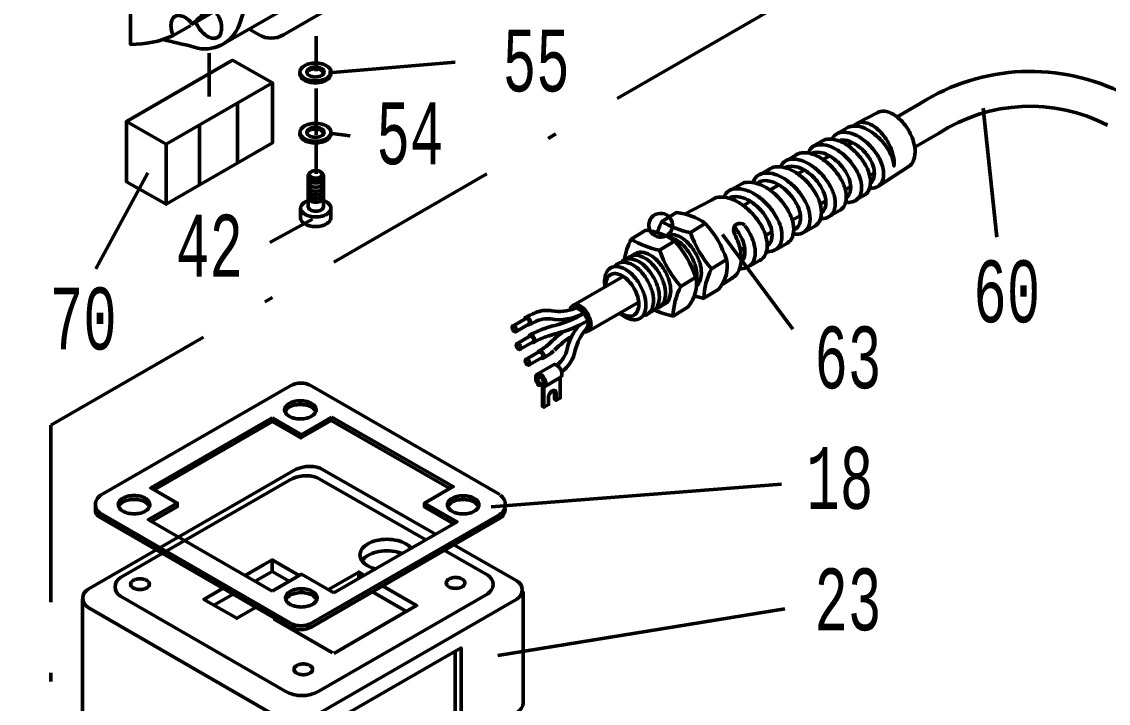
# Model space of a CAD drawing. Extents: x -99 to 181, y -251 to 146.
# Drawn here: x 46.9 to 108.3, y -182.9 to -144.4 of the extents above; entities that cross this region are included whole.
import ezdxf

# ---------------------------------------------------------------- set-up
doc = ezdxf.new("R2010")
doc.units = 0
doc.linetypes.add('STRICHPUNKT2', pattern=[18.5, 10, -4, 0.5, -4])
doc.layers.get('0').update_dxf_attribs({"linetype": 'CONTINUOUS'})
doc.layers.add('LE_ALL', color=7, linetype='CONTINUOUS', lineweight=50)
doc.layers.add('TXT_ALL', color=7, linetype='CONTINUOUS')
doc.styles.add('MONOTXT', font='monotxt.shx')

# ---------------------------------------------------------------- blocks, each defined once
blk = doc.blocks.new('1_00042', base_point=(39.264, -118.316))
at = {"layer": 'LE_ALL', "color": 2}
for p, q in [((45.518, -115.486), (47.47, -114.359)), ((42.192, -116.455), (40.545, -117.378)), ((61.135, -116.475), (61.099, -116.728)), ((58.164, -126.636), (56.839, -127.412)), ((53.768, -136.292), (58.709, -133.44)), ((45.173, -137.494), (46.586, -139.499)), ((45.171, -140.305), (44.712, -139.834)), ((60.004, -141.979), (59.527, -141.704)), ((55.486, -145.15), (56.477, -144.579))]:
    blk.add_line(p, q, dxfattribs=at)
at = {"layer": 'LE_ALL', "color": 2, "linetype": 'STRICHPUNKT2'}
blk.add_line((57.522, -135.891), (57.522, -138.471), dxfattribs=at)
at = {"layer": 'LE_ALL', "color": 2}
for points in [[(78.551, -133.926), (83.112, -131.293, 0.11666), (83.711, -130.553, 0.171892), (84.028, -113.536, 0.143104), (81.496, -108.981, 0.165618), (66.434, -100.315, 0.162891), (65.267, -100.458), (61.078, -102.876)], [(76.594, -134.14, 0.398549), (79.252, -133.128, 0.171892), (79.568, -116.111, 0.143104), (77.037, -111.556, 0.165618), (61.975, -102.889, 0.446392), (59.76, -104.534)], [(76.412, -112.104, 0.165676), (61.809, -103.704, 0.208487), (61.011, -103.874), (47.274, -111.805)], [(71.408, -110.533, 0.106464), (61.677, -105.406), (51.404, -111.349, -0.106464), (61.135, -116.475), (71.408, -110.533), (71.367, -110.8)], [(61.511, -105.695, 0.156851), (61.523, -105.733, 0.106617), (61.565, -105.771, 0.072341), (61.622, -105.793, 0.058752), (61.696, -105.802, 0.058752), (61.771, -105.793, 0.072341), (61.827, -105.771, 0.106617), (61.869, -105.733, 0.153379), (61.881, -105.696, 0.691223), (61.511, -105.695)], [(70.708, -110.432, 0.156851), (70.72, -110.469, 0.106617), (70.762, -110.507, 0.072341), (70.819, -110.53, 0.058752), (70.893, -110.539, 0.058752), (70.968, -110.53, 0.072341), (71.024, -110.507, 0.106617), (71.066, -110.469, 0.153379), (71.078, -110.433, 0.691223), (70.708, -110.432)], [(71.369, -110.787), (61.099, -116.728, 0.106527), (51.404, -111.52), (51.404, -111.349)], [(52.277, -111.253, 0.691223), (51.907, -111.247)], [(58.151, -145.726), (63.141, -142.844, 0.146267), (63.939, -141.969, 0.171892), (64.255, -124.952, 0.143104), (61.724, -120.397, 0.165618), (46.662, -111.73, 0.194027), (45.299, -111.981), (40.547, -114.725)], [(51.906, -111.252, 0.156851), (51.918, -111.289, 0.106617), (51.961, -111.327, 0.072341), (52.017, -111.35, 0.058752), (52.092, -111.359, 0.058752), (52.166, -111.35, 0.072341), (52.223, -111.327, 0.106617), (52.265, -111.289, 0.153379), (52.277, -111.253)], [(39.264, -118.316), (39.03, -118.185, -0.020651), (39.651, -116.144, -0.446392), (41.866, -114.499, -0.035129), (45.518, -115.486), (45.518, -116.057, 0.010836), (45.014, -115.996, 0.130888), (42.192, -116.455, 0.045495), (42.046, -116.137, 0.058752), (41.775, -115.775, 0.072341), (41.487, -115.547, 0.106617), (41.159, -115.442, 0.156851), (40.928, -115.492, 0.156851), (40.769, -115.668, 0.106617), (40.696, -116.004, 0.072341), (40.749, -116.367, 0.058752), (40.928, -116.783, 0.046915), (41.137, -117.077)], [(54.402, -120.524), (56.372, -119.387, 0.095708), (47.47, -114.359), (45.518, -118.687), (44.122, -119.493)], [(45.518, -116.057), (44.122, -116.862), (44.122, -119.493, 0.121441), (42.054, -120.092, 0.075413), (41, -120.934), (38.381, -119.422, -0.080708), (39.533, -118.064)], [(60.988, -116.081, 0.156851), (61, -116.118, 0.106617), (61.042, -116.156, 0.072341), (61.099, -116.179, 0.058752), (61.173, -116.188, 0.058752), (61.247, -116.179, 0.072341), (61.304, -116.156, 0.106617), (61.346, -116.118, 0.153379), (61.358, -116.082, 0.691223), (60.988, -116.081)], [(40.595, -117.451), (39.533, -118.064, 0.004831), (39.559, -118.091, 0.072341), (39.847, -118.319, 0.106617), (40.175, -118.424, 0.156851), (40.406, -118.374, 0.156851), (40.565, -118.199, 0.106617), (40.638, -117.863, 0.072341), (40.585, -117.499, 0.016474), (40.545, -117.378, -0.147137), (43.684, -116.763, -0.010836), (44.188, -116.824)], [(53.073, -122.498, 0.001744), (52.964, -122.382, 0.072341), (49.551, -119.689, 0.135272), (45.493, -118.688)], [(41.951, -120.154, 0.029257), (41.702, -120.628, 0.106617), (40.842, -124.614, 0.072341), (41.469, -128.927, 0.059662), (43.628, -133.92, 0.057841), (46.79, -138.143, 0.072341), (50.212, -140.843, 0.106617), (54.093, -142.091, 0.106177), (56.006, -141.874)], [(42.319, -119.941, 0.029257), (42.07, -120.415, 0.106617), (41.211, -124.401, 0.072341), (41.838, -128.714, 0.059662), (43.997, -133.707, 0.057841), (47.159, -137.93, 0.072341), (50.581, -140.63, 0.106617), (54.462, -141.878, 0.106177), (56.375, -141.661)], [(40.578, -120.6, 0.175025), (40.467, -129.437), (39.074, -130.242, -0.001645), (39.326, -130.893)], [(41.321, -120.62, 0.030293), (41.062, -121.11, 0.106617), (40.205, -125.085, 0.072341), (40.831, -129.387, 0.028557), (41.714, -131.837), (40.422, -129.35)], [(53.073, -122.03), (54.402, -121.262), (54.402, -120.524, -0.009853), (56.928, -123.166, -0.143104), (59.46, -127.72, -0.027319), (60.194, -130.405), (62.378, -129.144, -0.114308), (62.312, -140.646), (57.904, -140.553), (56.389, -141.427), (58.198, -142.471, -0.118898), (56.565, -144.5, 0.025277), (56.438, -144.352, 0.072341), (56.149, -144.124, 0.106617), (55.822, -144.019, 0.156851), (55.591, -144.069, 0.156851), (55.432, -144.244, 0.106617), (55.359, -144.58, 0.072341), (55.412, -144.944, 0.028422), (55.486, -145.15, -0.112387), (53.073, -145.653), (53.073, -143.204), (54.261, -142.532)], [(60.194, -130.405), (59.691, -130.114), (58.295, -130.92), (56.105, -129.655, 0.025748), (55.054, -127.598, 0.03906), (53.073, -124.711), (53.073, -122.03, -0.039498), (55.719, -125.509)], [(56.939, -124.791), (55.719, -125.509, 0.060539), (55.633, -125.545, 0.156851), (55.474, -125.721, 0.106617), (55.402, -126.057, 0.072341), (55.455, -126.421, 0.058752), (55.633, -126.836, 0.058752), (55.904, -127.198, 0.072341), (56.192, -127.426, 0.106617), (56.52, -127.531, 0.156851), (56.751, -127.481, 0.072455), (56.839, -127.412, -0.034194), (58.394, -130.863)], [(59.691, -130.114, 0.082026), (58.166, -126.634, 0.062196), (58.216, -126.552, 0.106617), (58.288, -126.216, 0.072341), (58.235, -125.852, 0.058752), (58.057, -125.437, 0.058752), (57.786, -125.074, 0.072341), (57.498, -124.847, 0.106617), (57.17, -124.741, 0.125968), (56.981, -124.77)], [(58.028, -130.809), (52.71, -133.879, 0.008198), (53.217, -134.432, 0.01311), (53.778, -134.994)], [(57.731, -140.422, 0.035473), (58.039, -139.852, 0.106617), (58.896, -135.877, 0.072341), (58.271, -131.574, 0.00942), (58.01, -130.755)], [(40.468, -132.557), (38.451, -131.392, 0.030578), (40.058, -135.134)], [(41.714, -131.837), (40.468, -132.557, 0.030867), (41.675, -135.048, 0.04329), (43.863, -138.251)], [(64.271, -141.211), (77.811, -133.393, 0.195869), (78.503, -132.767)], [(41.196, -137.081, 0.168269), (41.371, -136.577, 0.072341), (41.318, -136.213, 0.058752), (41.139, -135.798, 0.058752), (40.869, -135.436, 0.072341), (40.581, -135.208, 0.171943), (40.045, -135.109)], [(53.778, -136.649), (53.778, -134.994), (52.573, -135.69, 0.059175), (55.434, -137.828, 0.082392), (58.397, -138.94)], [(59.772, -144.79), (60.341, -145.119, 0.267949), (61.715, -145.119), (73.485, -138.323, 0.267949), (73.829, -137.728), (73.829, -135.736)], [(53.061, -143.486, -0.122823), (46.58, -139.492), (45.171, -140.305), (45.171, -139.58), (43.863, -140.336), (43.863, -138.251), (45.173, -137.494, 0.015908), (46.138, -138.579, 0.072341), (49.551, -141.272, 0.106617), (53.422, -142.517, 0.042548), (54.198, -142.528)], [(54.916, -145.374, 0.015488), (56.485, -145.75, 0.398549), (59.143, -144.738, 0.028373), (60.004, -141.979), (62.312, -140.646)], [(53.073, -143.204, 0.116559), (55.054, -142.609, 0.100144), (56.392, -141.429)], [(57.854, -143.763, 0.121229), (59.527, -141.704), (58.198, -142.471)], [(56.765, -144.392, 0.032572), (56.876, -144.617, 0.058752), (57.146, -144.98, 0.072341), (57.434, -145.207, 0.106617), (57.762, -145.313, 0.156851), (57.993, -145.263, 0.156851), (58.152, -145.087, 0.106617), (58.225, -144.751, 0.072341), (58.172, -144.387, 0.058752), (57.993, -143.972, 0.032572), (57.854, -143.763), (56.524, -144.531)]]:
    blk.add_lwpolyline(points, format="xyb", dxfattribs=at)
blk.add_lwpolyline([(38.45, -131.392), (39.758, -130.637), (39.074, -130.242)], dxfattribs=at)
for centre, radius, start, end in [((51.909, -594.266), 483.019, 90.00027, 90.00029), ((70.509, -118.165), 8.459, 12.7759, 45.3517), ((60.99, -638.855), 522.778, 90.00025, 90.00026), ((55.392, -124.173), 24.654, -20.57196, 18.44145), ((45.627, -118.6), 0.16, 79.63578, 89.34344), ((33.744, -139.727), 27.707, 32.72622, 41.79072), ((60.841, -123.697), 23.771, -145.79404, -135.57742)]:
    blk.add_arc(centre, radius, start, end, dxfattribs=at)
blk = doc.blocks.new('70_00043', base_point=(55.095, -154.694))
at = {"layer": 'LE_ALL', "color": 2}
for p, q in [((59.125, -152.368), (59.125, -148.967)), ((56.979, -153.607), (56.979, -150.206))]:
    blk.add_line(p, q, dxfattribs=at)
for points in [[(52.843, -150.021), (58.844, -146.557), (61.095, -147.829)], [(55.095, -154.694), (52.843, -153.422), (52.843, -150.021), (55.095, -151.294), (61.095, -147.829), (61.095, -151.23), (55.095, -154.694), (55.095, -151.294)]]:
    blk.add_lwpolyline(points, dxfattribs=at)
blk = doc.blocks.new('55_00044', base_point=(63.526, -146.937))
at = {"layer": 'LE_ALL', "color": 2}
for points in [[(63.526, -146.713, 0.058752), (63.175, -146.755, 0.072341), (62.907, -146.861, 0.106617), (62.708, -147.042, 0.156851), (62.651, -147.219, 0.156851), (62.708, -147.395, 0.106617), (62.907, -147.576, 0.072341), (63.175, -147.683, 0.058752), (63.526, -147.724, 0.058752), (63.878, -147.683, 0.072341), (64.146, -147.576, 0.106617), (64.345, -147.395, 0.156851), (64.402, -147.219, 0.156851), (64.345, -147.042, 0.106617), (64.146, -146.861, 0.072341), (63.878, -146.755, 0.058752), (63.526, -146.713)], [(62.652, -147.245, 0.063416), (62.642, -147.321, 0.156851), (62.699, -147.497, 0.106617), (62.899, -147.678, 0.072341), (63.166, -147.785, 0.058752), (63.518, -147.826, 0.058752), (63.869, -147.785, 0.072341), (64.137, -147.678, 0.106617), (64.337, -147.497, 0.156851), (64.393, -147.321, 0.021383), (64.392, -147.295)], [(63.526, -146.937, 0.058752), (63.33, -146.96, 0.072341), (63.181, -147.019, 0.106617), (63.069, -147.12, 0.156851), (63.038, -147.219, 0.156851), (63.069, -147.317, 0.106617), (63.181, -147.418, 0.072341), (63.33, -147.478, 0.058752), (63.526, -147.501, 0.058752), (63.723, -147.478, 0.072341), (63.872, -147.418, 0.106617), (63.983, -147.317, 0.156851), (64.015, -147.219, 0.156851), (63.983, -147.12, 0.106617), (63.872, -147.019, 0.072341), (63.723, -146.96, 0.058752), (63.526, -146.937)], [(64.002, -147.283, 0.100165), (63.975, -147.222, 0.106617), (63.863, -147.121, 0.072341), (63.714, -147.062, 0.058752), (63.518, -147.038, 0.058752), (63.322, -147.062, 0.072341), (63.172, -147.121, 0.106617), (63.061, -147.222, 0.057946), (63.042, -147.256)]]:
    blk.add_lwpolyline(points, format="xyb", dxfattribs=at)
blk = doc.blocks.new('55_00045', base_point=(63.526, -150.346))
at = {"layer": 'LE_ALL', "color": 2}
for points in [[(63.526, -150.122, 0.058752), (63.175, -150.164, 0.072341), (62.907, -150.27, 0.106617), (62.708, -150.451, 0.156851), (62.651, -150.628, 0.156851), (62.708, -150.804, 0.106617), (62.907, -150.985, 0.072341), (63.175, -151.092, 0.058752), (63.526, -151.133, 0.058752), (63.878, -151.092, 0.072341), (64.146, -150.985, 0.106617), (64.345, -150.804, 0.156851), (64.402, -150.628, 0.156851), (64.345, -150.451, 0.106617), (64.146, -150.27, 0.072341), (63.878, -150.164, 0.058752), (63.526, -150.122)], [(63.526, -150.346, 0.058752), (63.33, -150.369, 0.072341), (63.181, -150.428, 0.106617), (63.069, -150.529, 0.156851), (63.038, -150.628, 0.156851), (63.069, -150.726, 0.106617), (63.181, -150.827, 0.072341), (63.33, -150.887, 0.058752), (63.526, -150.91, 0.058752), (63.723, -150.887, 0.072341), (63.872, -150.827, 0.106617), (63.983, -150.726, 0.156851), (64.015, -150.628, 0.156851), (63.983, -150.529, 0.106617), (63.872, -150.428, 0.072341), (63.723, -150.369, 0.058752), (63.526, -150.346)], [(64.002, -150.692, 0.100165), (63.975, -150.631, 0.106617), (63.863, -150.53, 0.072341), (63.714, -150.47, 0.058752), (63.518, -150.447, 0.058752), (63.322, -150.47, 0.072341), (63.172, -150.53, 0.106617), (63.061, -150.631, 0.057946), (63.042, -150.665)], [(62.652, -150.654, 0.063416), (62.642, -150.729, 0.156851), (62.699, -150.906, 0.106617), (62.899, -151.087, 0.072341), (63.166, -151.194, 0.058752), (63.518, -151.235, 0.058752), (63.869, -151.194, 0.072341), (64.137, -151.087, 0.106617), (64.337, -150.906, 0.156851), (64.393, -150.729, 0.021383), (64.392, -150.704)]]:
    blk.add_lwpolyline(points, format="xyb", dxfattribs=at)
blk = doc.blocks.new('42_00046', base_point=(63.545, -152.796))
at = {"layer": 'LE_ALL', "color": 2}
blk.add_line((64.403, -154.92), (64.403, -155.451), dxfattribs=at)
for points in [[(63.545, -152.796, 0.058752), (63.395, -152.813, 0.072341), (63.281, -152.859, 0.106617), (63.196, -152.936, 0.156851), (63.172, -153.011, 0.156851), (63.196, -153.086, 0.106617), (63.281, -153.163, 0.072341), (63.395, -153.209, 0.058752), (63.545, -153.226, 0.058752), (63.694, -153.209, 0.072341), (63.808, -153.163, 0.106617), (63.894, -153.086, 0.156851), (63.918, -153.011, 0.156851), (63.894, -152.936, 0.106617), (63.808, -152.859, 0.072341), (63.694, -152.813, 0.058752), (63.545, -152.796)], [(63.194, -152.939), (63.125, -153.02, 0.116613), (63.11, -153.088), (63.111, -154.839, 0.156851), (63.14, -154.926, 0.106617), (63.239, -155.016, 0.072341), (63.371, -155.069, 0.058752), (63.546, -155.09, 0.058752), (63.72, -155.069, 0.072341), (63.853, -155.016, 0.106617), (63.952, -154.926, 0.156851), (63.979, -154.839), (63.979, -153.088, -0.156851), (63.951, -153.175, -0.106617), (63.851, -153.265, -0.072341), (63.719, -153.318, -0.058752), (63.544, -153.339, -0.058752), (63.37, -153.318, -0.072341), (63.237, -153.265, -0.106617), (63.138, -153.175, -0.156851), (63.11, -153.088)], [(63.11, -153.25, 0.156851), (63.138, -153.338, 0.106617), (63.237, -153.428, 0.072341), (63.37, -153.481, 0.058752), (63.544, -153.501, 0.058752), (63.719, -153.481, 0.072341), (63.851, -153.428, 0.106617), (63.951, -153.338, 0.156851), (63.979, -153.25)], [(63.11, -153.485, 0.156851), (63.138, -153.573, 0.106617), (63.237, -153.663, 0.072341), (63.37, -153.716, 0.058752), (63.544, -153.736, 0.058752), (63.719, -153.716, 0.072341), (63.851, -153.663, 0.106617), (63.951, -153.573, 0.156851), (63.979, -153.485)], [(63.979, -153.088, 0.116613), (63.963, -153.02), (63.899, -152.943)], [(63.11, -153.706, 0.156851), (63.138, -153.794, 0.106617), (63.237, -153.883, 0.072341), (63.37, -153.936, 0.058752), (63.544, -153.957, 0.058752), (63.719, -153.936, 0.072341), (63.851, -153.883, 0.106617), (63.951, -153.794, 0.156851), (63.979, -153.706)], [(63.11, -153.92, 0.156851), (63.138, -154.007, 0.106617), (63.237, -154.097, 0.072341), (63.37, -154.15, 0.058752), (63.544, -154.171, 0.058752), (63.719, -154.15, 0.072341), (63.851, -154.097, 0.106617), (63.951, -154.007, 0.156851), (63.979, -153.92)], [(63.11, -154.127, 0.156851), (63.138, -154.214, 0.106617), (63.237, -154.304, 0.072341), (63.37, -154.357, 0.058752), (63.544, -154.377, 0.058752), (63.719, -154.357, 0.072341), (63.851, -154.304, 0.106617), (63.951, -154.214, 0.156851), (63.979, -154.127)], [(63.11, -154.493, 0.047498), (62.941, -154.57, 0.106617), (62.746, -154.747, 0.156851), (62.69, -154.92, 0.156851), (62.746, -155.092, 0.106617), (62.941, -155.269, 0.072341), (63.202, -155.374, 0.058752), (63.546, -155.414, 0.058752), (63.89, -155.374, 0.072341), (64.152, -155.269, 0.106617), (64.347, -155.092, 0.156851), (64.403, -154.92, 0.156851), (64.347, -154.747, 0.106617), (64.152, -154.57, 0.048687), (63.979, -154.491)], [(63.11, -154.326, 0.156851), (63.138, -154.414, 0.106617), (63.237, -154.504, 0.072341), (63.37, -154.557, 0.058752), (63.544, -154.577, 0.058752), (63.719, -154.557, 0.072341), (63.851, -154.504, 0.106617), (63.951, -154.414, 0.156851), (63.979, -154.326)], [(62.685, -154.921), (62.685, -155.464, 0.156851), (62.741, -155.636, 0.106617), (62.936, -155.813, 0.072341), (63.198, -155.918, 0.058752), (63.542, -155.958, 0.058752), (63.885, -155.918, 0.072341), (64.147, -155.813, 0.106617), (64.342, -155.636, 0.156851), (64.398, -155.464)]]:
    blk.add_lwpolyline(points, format="xyb", dxfattribs=at)
blk = doc.blocks.new('A_00064', base_point=(73.945, -172.246))
at = {"layer": 'LE_ALL', "color": 2}
for points in [[(73.945, -172.246), (63.322, -178.379, -0.267949), (62.082, -178.379), (51.407, -172.216, -0.267949), (51.097, -171.679, -0.267949), (51.407, -171.142), (62.082, -164.979, -0.267949), (63.322, -164.979), (73.945, -171.112)], [(51.372, -172.41), (62.082, -178.594, 0.267949), (63.322, -178.594), (73.945, -172.461)]]:
    blk.add_lwpolyline(points, format="xyb", dxfattribs=at)
for points in [[(61.083, -166.783), (62.73, -167.734), (64.461, -166.743)], [(61.083, -176.575), (62.73, -175.624), (64.574, -176.68)]]:
    blk.add_lwpolyline(points, dxfattribs=at)
blk = doc.blocks.new('B_00067', base_point=(63.359, -176.601))
at = {"layer": 'LE_ALL', "color": 2}
for points in [[(63.359, -176.601, 0.072341), (63.086, -176.492, 0.058752), (62.728, -176.45, 0.058752), (62.369, -176.492, 0.072341), (62.097, -176.601, 0.106617), (61.893, -176.785, 0.156851), (61.835, -176.965, 0.156851), (61.893, -177.145, 0.106617), (62.097, -177.33, 0.072341), (62.369, -177.438, 0.058752), (62.728, -177.481, 0.058752), (63.086, -177.438, 0.072341), (63.359, -177.33, 0.106617), (63.562, -177.145, 0.156851), (63.62, -176.965, 0.156851), (63.562, -176.785, 0.106617), (63.359, -176.601)], [(63.601, -177.073, 0.066705), (63.562, -177.001, 0.106617), (63.359, -176.816, 0.072341), (63.086, -176.708, 0.058752), (62.728, -176.665, 0.058752), (62.369, -176.708, 0.072341), (62.097, -176.816, 0.106617), (61.893, -177.001, 0.066705), (61.855, -177.073)]]:
    blk.add_lwpolyline(points, format="xyb", dxfattribs=at)
blk = doc.blocks.new('B_00068', base_point=(53.906, -171.327))
at = {"layer": 'LE_ALL', "color": 2}
for points in [[(53.906, -171.327, 0.072341), (53.633, -171.219, 0.058752), (53.275, -171.177, 0.058752), (52.917, -171.219, 0.072341), (52.644, -171.327, 0.106617), (52.441, -171.512, 0.156851), (52.383, -171.692, 0.156851), (52.441, -171.872, 0.106617), (52.644, -172.056, 0.072341), (52.917, -172.165, 0.058752), (53.275, -172.207, 0.058752), (53.633, -172.165, 0.072341), (53.906, -172.056, 0.106617), (54.11, -171.872, 0.156851), (54.168, -171.692, 0.156851), (54.11, -171.512, 0.106617), (53.906, -171.327)], [(54.148, -171.799, 0.066705), (54.11, -171.727, 0.106617), (53.906, -171.543, 0.072341), (53.633, -171.434, 0.058752), (53.275, -171.392, 0.058752), (52.917, -171.434, 0.072341), (52.644, -171.543, 0.106617), (52.441, -171.727, 0.066705), (52.402, -171.799)]]:
    blk.add_lwpolyline(points, format="xyb", dxfattribs=at)
blk = doc.blocks.new('0_0_00066', base_point=(-132.723, -187.039))
for name, p in [('B_00068', (53.906, -171.327)), ('B_00067', (63.359, -176.601))]:
    blk.add_blockref(name, p)
blk = doc.blocks.new('B_00069', base_point=(63.304, -165.961))
at = {"layer": 'LE_ALL', "color": 2}
for points in [[(63.304, -165.961, 0.072341), (63.031, -165.853, 0.058752), (62.673, -165.81, 0.058752), (62.314, -165.853, 0.072341), (62.042, -165.961, 0.106617), (61.838, -166.146, 0.156851), (61.78, -166.326, 0.156851), (61.838, -166.506, 0.106617), (62.042, -166.69, 0.072341), (62.314, -166.799, 0.058752), (62.673, -166.841, 0.058752), (63.031, -166.799, 0.072341), (63.304, -166.69, 0.106617), (63.507, -166.506, 0.156851), (63.565, -166.326, 0.156851), (63.507, -166.146, 0.106617), (63.304, -165.961)], [(63.546, -166.433, 0.066705), (63.507, -166.361, 0.106617), (63.304, -166.177, 0.072341), (63.031, -166.068, 0.058752), (62.673, -166.026, 0.058752), (62.314, -166.068, 0.072341), (62.042, -166.177, 0.106617), (61.838, -166.361, 0.066705), (61.8, -166.433)]]:
    blk.add_lwpolyline(points, format="xyb", dxfattribs=at)
blk = doc.blocks.new('0_0_00065', base_point=(-132.723, -187.039))
for name, p in [('B_00069', (63.304, -165.961)), ('0_0_00066', (-132.723, -187.039))]:
    blk.add_blockref(name, p)
blk = doc.blocks.new('DICHT_00063', base_point=(71.875, -171.186))
at = {"layer": 'LE_ALL'}
blk.add_line((64.605, -166.825), (64.645, -166.802), dxfattribs=at)
at = {"layer": 'LE_ALL', "color": 2}
for p, q in [((73.454, -171.82), (89.873, -170.533)), ((61.085, -175.471), (62.04, -176.023))]:
    blk.add_line(p, q, dxfattribs=at)
for points in [[(61.083, -176.575), (54.268, -172.64), (54.087, -172.536), (55.713, -171.606), (54.221, -170.744), (61.083, -166.783)], [(54.392, -170.843), (61.083, -166.979), (62.702, -167.914), (64.417, -166.933), (71.13, -170.775)], [(64.574, -176.68), (71.535, -172.661), (69.691, -171.606), (71.317, -170.667), (64.461, -166.743)], [(51.127, -172.202), (51.097, -172.101), (51.097, -171.679)], [(54.268, -172.64), (55.713, -171.806), (55.713, -171.606)], [(69.691, -171.606), (69.691, -171.821), (71.348, -172.769)]]:
    blk.add_lwpolyline(points, dxfattribs=at)
for points in [[(71.875, -171.186, 0.058752), (71.517, -171.228, 0.072341), (71.244, -171.337, 0.106617), (71.041, -171.521, 0.156851), (70.983, -171.701, 0.156851), (71.041, -171.881, 0.106617), (71.244, -172.065, 0.072341), (71.517, -172.174, 0.058752), (71.875, -172.216, 0.058752), (72.233, -172.174, 0.072341), (72.506, -172.065, 0.106617), (72.71, -171.881, 0.156851), (72.767, -171.701, 0.156851), (72.71, -171.521, 0.106617), (72.506, -171.337, 0.072341), (72.233, -171.228, 0.058752), (71.875, -171.186)], [(73.945, -172.246, 0.267949), (74.254, -171.709, 0.267949), (73.971, -171.158)], [(72.748, -171.809, 0.066705), (72.71, -171.736, 0.106617), (72.506, -171.552, 0.072341), (72.233, -171.443, 0.058752), (71.875, -171.401, 0.058752), (71.517, -171.443, 0.072341), (71.244, -171.552, 0.106617), (71.041, -171.736, 0.066705), (71.002, -171.809)]]:
    blk.add_lwpolyline(points, format="xyb", dxfattribs=at)
at = {"layer": 'LE_ALL'}
blk.add_lwpolyline([(51.372, -172.41), (51.233, -172.317), (51.127, -172.202)], dxfattribs=at)
at = {"layer": 'LE_ALL', "color": 2}
blk.add_arc((73.635, -171.924), 0.62, -60, 0, dxfattribs=at)
for name, p in [('A_00064', (73.945, -172.246)), ('0_0_00065', (-132.723, -187.039))]:
    blk.add_blockref(name, p)
blk = doc.blocks.new('DK12_2_00039', base_point=(53.57, -206.922))
at = {"layer": 'LE_ALL', "color": 2, "linetype": 'STRICHPUNKT2'}
for p, q in [((63.575, -147.167), (63.575, -145.186)), ((57.522, -146.15), (57.522, -148.611)), ((63.575, -150.771), (63.575, -148.145)), ((63.575, -152.97), (63.575, -151.329))]:
    blk.add_line(p, q, dxfattribs=at)
at = {"layer": 'LE_ALL', "color": 2}
for p, q in [((71.422, -146.652), (64.261, -147.261)), ((101.261, -149.258), (102.036, -156.561)), ((65.483, -150.828), (64.464, -150.695)), ((93.599, -151.367), (93.877, -151.207)), ((92.218, -152.165), (92.579, -151.956)), ((51.121, -158.356), (54.057, -152.917)), ((90.799, -152.984), (91.169, -152.77)), ((94.852, -153.073), (95.12, -152.918)), ((89.218, -153.896), (89.721, -153.606)), ((93.472, -153.869), (93.781, -153.691)), ((87.708, -154.768), (88.111, -154.536)), ((92.059, -154.686), (92.376, -154.503)), ((90.478, -155.598), (90.935, -155.334)), ((60.945, -156.87), (63.352, -155.543)), ((86.528, -156.406), (90.507, -161.756)), ((88.97, -156.469), (89.326, -156.263)), ((87.544, -157.292), (87.789, -157.151)), ((86.758, -157.827), (85.915, -158.349)), ((78.116, -160.401), (80.923, -158.78)), ((78.953, -161.872), (81.797, -160.23)), ((74.677, -161.589), (75.415, -161.165)), ((74.914, -162.59), (75.652, -162.167)), ((61.085, -174.817), (62.607, -175.695)), ((65.97, -175.509), (66.286, -175.691)), ((57.787, -177.375), (58.879, -176.745)), ((66.751, -176.614), (68.675, -177.726)), ((73.83, -180.223), (90.055, -177.575)), ((61.791, -178.523), (61.875, -178.475)), ((62.04, -178.355), (62.04, -178.379))]:
    blk.add_line(p, q, dxfattribs=at)
at = {"layer": 'LE_ALL', "color": 2, "linetype": 'STRICHPUNKT2'}
blk.add_lwpolyline([(105.262, -134.473), (48.576, -167.201), (48.576, -212.465), (105.262, -245.192), (165.261, -245.192), (165.261, -169.113), (105.262, -134.473)], dxfattribs=at)
at = {"layer": 'LE_ALL', "color": 2}
for points in [[(109.307, -148.491, 0.266606), (97.708, -148.991), (96.405, -149.749)], [(108.303, -150.232, 0.271168), (98.751, -150.693), (97.363, -151.495)], [(95.347, -153.67), (97.028, -152.575, 0.013368), (97.057, -152.56, 0.156851), (97.307, -152.284, 0.106617), (97.421, -151.755, 0.072341), (97.338, -151.183, 0.058752), (97.057, -150.53, 0.058752), (96.632, -149.961, 0.072341), (96.178, -149.603, 0.106617), (95.663, -149.437, 0.156851), (95.299, -149.516, 0.007692), (95.283, -149.525), (94.151, -150.118)], [(93.952, -150.277, -0.086221), (94.112, -150.144, -0.156851), (94.476, -150.065, -0.106617), (94.991, -150.231, -0.072341), (95.445, -150.589, -0.058752), (95.869, -151.158, -0.058752), (96.15, -151.811, -0.072341), (96.233, -152.383, -0.029126), (96.225, -152.532, 0.033215), (96.2, -152.35, 0.072341), (95.988, -151.765, 0.058752), (95.551, -151.136, 0.058752), (94.98, -150.627, 0.072341), (94.423, -150.347, 0.106617), (93.844, -150.284, 0.108088), (93.578, -150.372), (93.059, -150.672)], [(94.144, -154.411), (94.49, -154.212, 0.072767), (94.653, -154.105, 0.156851), (94.863, -153.749, 0.106617), (94.87, -153.15, 0.072341), (94.652, -152.547, 0.058752), (94.202, -151.901, 0.058752), (93.614, -151.377, 0.072341), (93.041, -151.089, 0.106617), (92.446, -151.024, 0.141732), (92.098, -151.164), (91.641, -151.428)], [(94.867, -153.793, 0.030578), (95.036, -153.786, 0.156851), (95.403, -153.625, 0.156851), (95.607, -153.279, 0.106617), (95.613, -152.697, 0.072341), (95.402, -152.111, 0.058752), (94.964, -151.483, 0.058752), (94.393, -150.974, 0.072341), (93.836, -150.694, 0.106617), (93.257, -150.63, 0.156851), (92.89, -150.792, 0.105886), (92.728, -151.013)], [(94.902, -153.493, 0.017272), (94.929, -153.47, 0.156851), (95.093, -153.194, 0.106617), (95.098, -152.728, 0.072341), (94.929, -152.26, 0.058752), (94.579, -151.757, 0.058752), (94.121, -151.35, 0.072341), (93.676, -151.126, 0.106617), (93.213, -151.075, 0.026727), (93.158, -151.084)], [(93.596, -154.591, 0.031099), (93.772, -154.584, 0.156851), (94.15, -154.418, 0.156852), (94.36, -154.063, 0.106617), (94.366, -153.463, 0.072341), (94.149, -152.861, 0.058752), (93.699, -152.214, 0.058752), (93.111, -151.69, 0.072341), (92.538, -151.402, 0.106617), (91.942, -151.337, 0.156851), (91.564, -151.503, 0.132022), (91.372, -151.795)], [(92.092, -155.508, 0.029449), (92.264, -155.501, 0.156851), (92.653, -155.33, 0.156851), (92.87, -154.964, 0.106617), (92.876, -154.346, 0.072341), (92.652, -153.725, 0.058752), (92.189, -153.06, 0.058752), (91.583, -152.52, 0.072341), (90.993, -152.223, 0.106617), (90.38, -152.156, 0.156851), (89.991, -152.327, 0.113656), (89.81, -152.581)], [(92.626, -155.353), (93.104, -155.077, 0.073919), (93.275, -154.965, 0.156851), (93.492, -154.599, 0.106617), (93.498, -153.982, 0.072341), (93.274, -153.361, 0.058752), (92.811, -152.695, 0.058752), (92.205, -152.156, 0.072341), (91.615, -151.859, 0.106617), (91.002, -151.792, 0.141732), (90.644, -151.937), (90.148, -152.223)], [(93.527, -154.323, 0.031535), (93.582, -154.28, 0.156851), (93.753, -153.99, 0.106617), (93.759, -153.501, 0.072341), (93.581, -153.009, 0.058752), (93.214, -152.481, 0.058752), (92.734, -152.054, 0.072341), (92.266, -151.818, 0.106617), (91.78, -151.765, 0.109299), (91.554, -151.84)], [(91.122, -156.298), (91.761, -155.929, 0.045542), (91.866, -155.852, 0.156851), (92.089, -155.475, 0.106617), (92.095, -154.839, 0.072341), (91.865, -154.2, 0.058752), (91.387, -153.514, 0.058752), (90.763, -152.958, 0.072341), (90.156, -152.653, 0.106617), (89.524, -152.583, 0.141732), (89.156, -152.733), (88.646, -153.027)], [(92.126, -155.183, 0.02627), (92.172, -155.146, 0.156851), (92.349, -154.847, 0.106617), (92.354, -154.343, 0.072341), (92.171, -153.837, 0.058752), (91.793, -153.293, 0.058752), (91.298, -152.852, 0.072341), (90.817, -152.61, 0.106617), (90.316, -152.555, 0.108081), (90.086, -152.631)], [(89.553, -157.272), (90.171, -156.915, 0.049421), (90.288, -156.83, 0.156851), (90.518, -156.442, 0.106617), (90.525, -155.787, 0.072341), (90.287, -155.128, 0.058752), (89.795, -154.422, 0.058752), (89.153, -153.849, 0.072341), (88.527, -153.535, 0.106617), (87.876, -153.463, 0.104254), (87.587, -153.556), (87.073, -153.853)], [(90.535, -156.388, 0.048137), (90.824, -156.386, 0.156851), (91.225, -156.21, 0.156851), (91.448, -155.833, 0.106617), (91.455, -155.197, 0.072341), (91.224, -154.558, 0.058752), (90.747, -153.872, 0.058752), (90.123, -153.316, 0.072341), (89.515, -153.01, 0.106617), (88.883, -152.941, 0.156851), (88.482, -153.117, 0.148656), (88.265, -153.472)], [(90.555, -156.145, 0.088038), (90.729, -156.038, 0.156851), (90.911, -155.731, 0.106617), (90.917, -155.212, 0.072341), (90.728, -154.69, 0.058752), (90.339, -154.13, 0.058752), (89.829, -153.676, 0.072341), (89.334, -153.427, 0.106617), (88.818, -153.37, 0.156851), (88.49, -153.514, 0.004365), (88.483, -153.521)], [(89.025, -157.387, 0.030687), (89.215, -157.379, 0.156851), (89.628, -157.198, 0.156851), (89.858, -156.809, 0.106617), (89.865, -156.155, 0.072341), (89.627, -155.496, 0.058752), (89.135, -154.79, 0.058752), (88.493, -154.217, 0.072341), (87.867, -153.902, 0.106617), (87.216, -153.831, 0.156851), (86.803, -154.013, 0.120861), (86.604, -154.301)], [(88.106, -158.181), (88.632, -157.877, 0.061547), (88.785, -157.771, 0.156851), (89.021, -157.372, 0.106617), (89.029, -156.697, 0.072341), (88.784, -156.019, 0.058752), (88.277, -155.291, 0.058752), (87.615, -154.701, 0.072341), (86.971, -154.377, 0.106617), (86.3, -154.304, 0.141731), (85.91, -154.462), (84.378, -155.261)], [(89.06, -157.067, 0.03031), (89.118, -157.022, 0.156851), (89.305, -156.705, 0.106617), (89.311, -156.17, 0.072341), (89.117, -155.633, 0.058752), (88.715, -155.056, 0.058752), (88.191, -154.589, 0.072341), (87.68, -154.332, 0.106617), (87.148, -154.274, 0.109516), (86.901, -154.356)], [(85.059, -159.311, 0.124241), (85.234, -159.092, 0.106617), (85.341, -158.594, 0.072341), (85.263, -158.056, 0.058752), (84.998, -157.442, 0.058752), (84.598, -156.906, 0.072341), (84.171, -156.568, 0.106617), (83.687, -156.413, 0.156851), (83.344, -156.487, 241.228026), (83.334, -156.492)], [(85.56, -155.778, 0.128115), (83.933, -155.169), (83.11, -155.674, 0.087145), (84.717, -156.3, 0.09508), (85.915, -158.349, 0.114458), (85.476, -160.02), (86.319, -159.498, 0.231819), (86.758, -157.827, 0.105897), (85.56, -155.778), (84.717, -156.3)], [(86.55, -159.217), (87.073, -158.87, 0.013368), (87.111, -158.85, 0.156851), (87.441, -158.485, 0.106617), (87.591, -157.788, 0.072341), (87.481, -157.032, 0.048391), (87.19, -156.316, -0.834997), (87.792, -155.884)], [(87.581, -157.967, 0.155638), (87.772, -157.643, 0.106617), (87.778, -157.092, 0.072341), (87.578, -156.538, 0.054817), (87.197, -155.981)], [(87.508, -158.345, 0.026998), (87.68, -158.336, 0.156851), (88.105, -158.149, 0.156851), (88.342, -157.749, 0.106617), (88.349, -157.075, 0.072341), (88.104, -156.396, 0.037728), (87.798, -155.915)], [(82.982, -157.302, -0.087145), (81.376, -156.675), (82.199, -156.171, -0.128115), (83.825, -156.78), (82.982, -157.302, 0.09508), (84.18, -159.351, 0.114458), (83.741, -161.022), (84.584, -160.499, 0.231819), (85.023, -158.829), (84.18, -159.351)], [(85.052, -159.019, 0.057656), (85.083, -158.743, 0.072341), (85.005, -158.205, 0.058752), (84.741, -157.59, 0.058752), (84.341, -157.054, 0.072341), (83.914, -156.717, 0.095417), (83.482, -156.568)], [(82.44, -160.79, 0.086261), (82.624, -160.722, 0.156851), (82.86, -160.463, 0.106617), (82.967, -159.965, 0.072341), (82.889, -159.427, 0.058752), (82.624, -158.812, 0.058752), (82.224, -158.276, 0.072341), (81.797, -157.939, 0.106617), (81.313, -157.783, 0.156851), (80.97, -157.857, 0.086261), (80.82, -157.983)], [(82.778, -160.593, 0.088582), (82.967, -160.524, 0.156851), (83.203, -160.265, 0.106617), (83.31, -159.767, 0.072341), (83.232, -159.229, 0.058752), (82.967, -158.614, 0.058752), (82.567, -158.078, 0.072341), (82.14, -157.741, 0.106617), (81.656, -157.585, 0.156851), (81.313, -157.659, 0.088582), (81.159, -157.789)], [(83.102, -160.416, 0.07601), (83.264, -160.353, 0.156851), (83.499, -160.094, 0.106617), (83.606, -159.596, 0.072341), (83.528, -159.058, 0.058752), (83.264, -158.443, 0.058752), (82.864, -157.907, 0.072341), (82.437, -157.57, 0.106617), (81.952, -157.414, 0.156851), (81.609, -157.488, 0.07601), (81.474, -157.596)], [(80.722, -160.85, 0.051665), (81.038, -161.079, 0.106617), (81.523, -161.235, 0.156851), (81.865, -161.161, 0.156851), (82.1, -160.901, 0.106617), (82.208, -160.403, 0.072341), (82.129, -159.865, 0.058752), (81.865, -159.251, 0.058752), (81.465, -158.714, 0.072341), (81.038, -158.377, 0.106617), (80.554, -158.222, 0.156851), (80.211, -158.295, 0.156851), (79.976, -158.555, 0.106617), (79.868, -159.053, 0.04265), (79.896, -159.373)], [(82.05, -160.99, 0.111111), (82.29, -160.916, 0.156851), (82.525, -160.656, 0.106617), (82.632, -160.158, 0.072341), (82.554, -159.62, 0.058752), (82.29, -159.005, 0.058752), (81.89, -158.469, 0.072341), (81.463, -158.132, 0.106617), (80.978, -157.976, 0.156851), (80.636, -158.05, 0.111111), (80.451, -158.221)], [(80.751, -160.834, 0.022682), (80.867, -160.907, 0.106617), (81.255, -161.032, 0.156851), (81.529, -160.973, 0.156851), (81.717, -160.765, 0.106617), (81.803, -160.367, 0.072341), (81.74, -159.936, 0.058752), (81.529, -159.445, 0.058752), (81.209, -159.016, 0.072341), (80.867, -158.746, 0.106617), (80.479, -158.622, 0.156851), (80.205, -158.681, 0.156851), (80.017, -158.889, 0.106617), (79.931, -159.287, 0.010849), (79.933, -159.352)], [(78.175, -160.59, -0.139571), (76.893, -160.727, 0.120604), (76.078, -160.784, 0.042266), (75.409, -161.098)], [(78.706, -160.877, -0.066485), (77.058, -161.552, 0.024698), (76.316, -161.785, 0.042266), (75.647, -162.1)], [(78.692, -160.858, -0.174088), (76.813, -161.188, 0.120604), (76.22, -161.229)], [(77.448, -164.181, 0.185636), (78.215, -162.944, -0.113005), (78.823, -161.765, 0.115011), (78.888, -161.68, 0.106617), (78.932, -161.477, 0.072341), (78.9, -161.256, 0.058752), (78.792, -161.004, 0.058752), (78.628, -160.785, 0.072341), (78.453, -160.647, 0.106617), (78.254, -160.583, 0.097442), (78.164, -160.592)], [(78.705, -161.915, 0.019464), (78.752, -161.922, 0.156851), (78.928, -161.884, 0.156851), (79.048, -161.751, 0.106617), (79.103, -161.496, 0.072341), (79.063, -161.221, 0.058752), (78.928, -160.906, 0.058752), (78.723, -160.631, 0.072341), (78.504, -160.459, 0.106617), (78.256, -160.379, 0.156851), (78.081, -160.417, 0.156851), (77.96, -160.55, 0.054235), (77.919, -160.677)], [(74.868, -161.897), (75.587, -161.482, 0.038037), (75.596, -161.477, 0.156851), (75.622, -161.449, 0.106617), (75.633, -161.394, 0.072341), (75.625, -161.335, 0.058752), (75.596, -161.268, 0.058752), (75.552, -161.209, 0.072341), (75.505, -161.172, 0.106617), (75.452, -161.155, 0.156851), (75.414, -161.163, 0.069769), (75.401, -161.173)], [(75.544, -161.506, 0.066033), (75.587, -161.517, 0.156851), (75.636, -161.506, 0.156851), (75.669, -161.469, 0.106617), (75.684, -161.399, 0.072341), (75.673, -161.323, 0.058752), (75.636, -161.236, 0.058752), (75.579, -161.16, 0.072341), (75.519, -161.112, 0.106617), (75.45, -161.09, 0.156851), (75.402, -161.101, 0.156851), (75.368, -161.137, 0.095663), (75.353, -161.2)], [(78.911, -161.298, -0.065359), (77.176, -162.004, 0.024698), (76.478, -162.224, 0.042266), (75.881, -162.505)], [(74.678, -161.797, 0.058752), (74.722, -161.856, 0.072341), (74.769, -161.893, 0.106617), (74.822, -161.91, 0.156851), (74.86, -161.902, 0.156851), (74.885, -161.874, 0.106617), (74.897, -161.819, 0.072341), (74.889, -161.76, 0.058752), (74.86, -161.693, 0.058752), (74.816, -161.634, 0.072341), (74.769, -161.597, 0.106617), (74.716, -161.58, 0.156851), (74.678, -161.588, 0.156851), (74.652, -161.616, 0.106617), (74.64, -161.671, 0.072341), (74.649, -161.73, 0.058752), (74.678, -161.797)], [(75.782, -162.508, 0.066033), (75.825, -162.518, 0.156851), (75.874, -162.508, 0.156851), (75.907, -162.471, 0.106617), (75.922, -162.401, 0.072341), (75.911, -162.324, 0.058752), (75.874, -162.237, 0.058752), (75.817, -162.161, 0.072341), (75.757, -162.114, 0.106617), (75.688, -162.092, 0.156851), (75.64, -162.102, 0.156851), (75.606, -162.139, 0.095663), (75.591, -162.202)], [(76.164, -162.999, 0.042266), (76.708, -162.623, -0.048844), (77.566, -161.89)], [(77.213, -163.776, 0.164974), (77.75, -162.89, -0.123425), (78.413, -161.561)], [(74.916, -162.799, 0.058752), (74.96, -162.858, 0.072341), (75.007, -162.895, 0.106617), (75.06, -162.912, 0.156851), (75.097, -162.904, 0.156851), (75.123, -162.875, 0.106617), (75.135, -162.821, 0.072341), (75.126, -162.762, 0.058752), (75.097, -162.694, 0.058752), (75.054, -162.635, 0.072341), (75.007, -162.598, 0.106617), (74.954, -162.581, 0.156851), (74.916, -162.589, 0.156851), (74.89, -162.618, 0.106617), (74.878, -162.672, 0.072341), (74.887, -162.732, 0.058752), (74.916, -162.799)], [(75.106, -162.899), (75.825, -162.483, 0.038037), (75.834, -162.479, 0.156851), (75.86, -162.45, 0.106617), (75.871, -162.396, 0.072341), (75.863, -162.337, 0.058752), (75.834, -162.269, 0.058752), (75.79, -162.21, 0.072341), (75.743, -162.173, 0.106617), (75.69, -162.156, 0.156851), (75.652, -162.164, 0.069769), (75.638, -162.175)], [(76.327, -163.374, 0.069769), (76.344, -163.367, 0.156851), (76.37, -163.339, 0.106617), (76.382, -163.284, 0.072341), (76.373, -163.225, 0.058752), (76.344, -163.158, 0.058752), (76.301, -163.099, 0.072341), (76.254, -163.062, 0.106617), (76.201, -163.044, 0.17352), (76.16, -163.055), (75.425, -163.474, 0.156851), (75.399, -163.503, 0.106617), (75.387, -163.557, 0.072341), (75.396, -163.616, 0.058752), (75.424, -163.684, 0.058752), (75.468, -163.743, 0.072341), (75.515, -163.78, 0.106617), (75.568, -163.797, 0.150082), (75.604, -163.79), (76.341, -163.366)], [(76.112, -163.083, -0.066033), (76.125, -163.04, -0.156851), (76.158, -163.003, -0.156851), (76.207, -162.993, -0.106617), (76.275, -163.015, -0.072341), (76.336, -163.063, -0.058752), (76.392, -163.139, -0.058752), (76.429, -163.226, -0.072341), (76.44, -163.302, -0.106617), (76.424, -163.373, -0.133347), (76.397, -163.405, 0.042266), (77.005, -162.985)], [(75.606, -163.79, 0.156851), (75.632, -163.761, 0.106617), (75.644, -163.707, 0.072341), (75.635, -163.647, 0.058752), (75.606, -163.58, 0.058752), (75.563, -163.521, 0.072341), (75.516, -163.484, 0.106617), (75.463, -163.466, 0.156851), (75.425, -163.474)], [(77.358, -164.492, 0.031857), (77.374, -164.484, 0.15685), (77.431, -164.421, 0.106617), (77.458, -164.299, 0.072341), (77.438, -164.168, 0.058752), (77.374, -164.018, 0.058752), (77.276, -163.887, 0.072342), (77.172, -163.805, 0.106617), (77.054, -163.767, 0.121502), (76.988, -163.777), (76.062, -164.31, 0.156851), (76.005, -164.373, 0.106618), (75.978, -164.494, 0.238989), (76.172, -164.942), (76.253, -164.871)], [(76.28, -163.401, 0.095663), (76.342, -163.42, 0.156851), (76.391, -163.409)], [(76.465, -165.008, 0.156851), (76.523, -164.945, 0.106617), (76.549, -164.824, 0.072341), (76.53, -164.692, 0.058752), (76.465, -164.543, 0.058752), (76.368, -164.412, 0.072341), (76.264, -164.33, 0.106617), (76.145, -164.292, 0.156851), (76.062, -164.31)], [(76.142, -164.75, 0.058752), (76.197, -164.823, 0.072341), (76.255, -164.869, 0.106617), (76.322, -164.891, 0.156851), (76.369, -164.881, 0.156851), (76.401, -164.845, 0.106617), (76.416, -164.777, 0.072341), (76.405, -164.703, 0.058752), (76.369, -164.619, 0.058752), (76.314, -164.545, 0.072341), (76.255, -164.499, 0.106617), (76.189, -164.477, 0.156851), (76.142, -164.487, 0.156851), (76.109, -164.523, 0.106617), (76.095, -164.591, 0.072341), (76.105, -164.665, 0.058752), (76.142, -164.75)], [(77.128, -165.782), (77.126, -165.381, 0.105739), (77.106, -165.29, 0.156851), (77.063, -165.242, 0.156851), (76.999, -165.228, 0.106617), (76.91, -165.257, 0.072341), (76.831, -165.319, 0.058752), (76.757, -165.418, 0.058752), (76.708, -165.532, 0.072341), (76.694, -165.631, 0.00006), (76.694, -165.635), (76.702, -166.034), (76.44, -166.185), (76.44, -165.039), (77.365, -164.506), (77.365, -165.651), (77.133, -165.785), (77.04, -165.732), (77.038, -165.33, 0.105739), (77.019, -165.239, 0.031293), (77.012, -165.227)], [(70.319, -173.363), (63.796, -169.624, 0.213731), (62.26, -169.782), (50.684, -176.465, 0.57735), (50.684, -177.512), (61.44, -183.722, 0.267949), (63.329, -183.722), (74.905, -177.039, 0.57735), (74.905, -175.992), (71.354, -173.957)], [(69.769, -173.68), (63.6, -170.147, 0.213731), (62.064, -170.305), (52.511, -175.82, 0.57735), (52.511, -176.867), (61.822, -182.242, 0.267949), (63.711, -182.242), (73.263, -176.728, 0.57735), (73.263, -175.681), (70.805, -174.273)], [(68.939, -174.16, 0.08825), (68.641, -173.909, 0.072341), (68.175, -173.723, 0.058752), (67.563, -173.651, 0.058752), (66.951, -173.723, 0.072341), (66.485, -173.909, 0.106617), (66.137, -174.224, 0.156851), (66.039, -174.531, 0.156851), (66.137, -174.839, 0.106617), (66.485, -175.153, 0.072341), (66.951, -175.339)], [(68.423, -174.457, 0.037465), (68.175, -174.378, 0.058752), (67.563, -174.306, 0.058752), (66.951, -174.378, 0.072341), (66.485, -174.564, 0.101007), (66.152, -174.859)], [(53.611, -175.882, 0.058752), (53.399, -175.907, 0.072341), (53.237, -175.972, 0.106617), (53.116, -176.081, 0.156851), (53.082, -176.188, 0.156851), (53.116, -176.295, 0.106617), (53.237, -176.404, 0.072341), (53.399, -176.468, 0.058752), (53.611, -176.493, 0.058752), (53.824, -176.468, 0.072341), (53.985, -176.404, 0.106617), (54.106, -176.295, 0.156851), (54.14, -176.188, 0.156851), (54.106, -176.081, 0.106617), (53.985, -175.972, 0.072341), (53.824, -175.907, 0.058752), (53.611, -175.882)], [(71.446, -175.813, 0.058752), (71.233, -175.838, 0.072341), (71.071, -175.902, 0.106617), (70.951, -176.011, 0.156851), (70.916, -176.118, 0.156851), (70.951, -176.225, 0.106617), (71.071, -176.334, 0.072341), (71.233, -176.399, 0.058752), (71.446, -176.424, 0.058752), (71.658, -176.399, 0.072341), (71.82, -176.334, 0.106617), (71.94, -176.225, 0.156851), (71.975, -176.118, 0.156851), (71.94, -176.011, 0.106617), (71.82, -175.902, 0.072341), (71.658, -175.838, 0.058752), (71.446, -175.813)], [(50.368, -177.028), (50.368, -183.376, 0.267789), (50.67, -183.9), (61.44, -190.126, 0.268076), (63.33, -190.127), (74.958, -183.415, 0.267982), (75.26, -182.892), (75.26, -176.594)], [(62.84, -180.7, 0.058752), (62.627, -180.725, 0.072341), (62.466, -180.789, 0.106617), (62.345, -180.899, 0.156851), (62.311, -181.005, 0.156851), (62.345, -181.112, 0.106617), (62.466, -181.222, 0.072341), (62.627, -181.286, 0.058752), (62.84, -181.311, 0.058752), (63.052, -181.286, 0.072341), (63.214, -181.222, 0.106617), (63.335, -181.112, 0.156851), (63.369, -181.005, 0.156851), (63.335, -180.899, 0.106617), (63.214, -180.789, 0.072341), (63.052, -180.725, 0.058752), (62.84, -180.7)]]:
    blk.add_lwpolyline(points, format="xyb", dxfattribs=at)
for points in [[(76.44, -166.185), (76.353, -166.134), (76.353, -164.932)], [(59.561, -175.696), (60.592, -175.101), (61.085, -174.817), (61.085, -175.471), (60.128, -176.024)], [(64.257, -176.498), (65.97, -175.509), (65.97, -175.873)], [(60.168, -177.489), (59.076, -178.119), (57.22, -177.048), (58.312, -176.417)], [(67.318, -176.287), (69.242, -177.398), (64.559, -180.102)], [(64.483, -180.077), (61.224, -178.196), (61.308, -178.147)], [(71.428, -179.989), (71.428, -184.087), (71.76, -184.279), (63.89, -188.821), (63.89, -184.341), (71.76, -179.797), (71.76, -184.279)]]:
    blk.add_lwpolyline(points, dxfattribs=at)
for centre, radius, start, end in [((86.492, -157.456), 3.822, 152.2138, 162.44111), ((84.757, -158.457), 3.822, 152.2138, 170.8559), ((79.641, -160.601), 5.666, 18.2279, 42.40756), ((86.457, -155.133), 4.985, -107.66096, -101.35197), ((84.722, -156.134), 4.985, -114.14305, -101.35197), ((77.6, -164.893), 3.914, 110.31909, 120), ((80.882, -166.637), 5.323, 122.57265, 136.1232), ((76.16, -163.121), 0.0628, 87.2233, 94.66268)]:
    blk.add_arc(centre, radius, start, end, dxfattribs=at)
for name, p in [('1_00042', (39.264, -118.316)), ('70_00043', (55.095, -154.694)), ('55_00044', (63.526, -146.937)), ('55_00045', (63.526, -150.346)), ('42_00046', (63.545, -152.796)), ('DICHT_00063', (71.875, -171.186))]:
    blk.add_blockref(name, p)
at = {"layer": 'TXT_ALL', "color": 2, "style": 'MONOTXT', "width": 0.625}
for s, p in [('55', (74.11, -148.314)), ('54', (66.972, -152.435)), ('42', (55.646, -158.789)), ('60', (100.708, -161.375)), ('70', (48.509, -162.91)), ('63', (91.727, -165.11)), ('18', (91.27, -171.93)), ('23', (91.727, -178.8))]:
    blk.add_text(s, height=3.5, dxfattribs=at).set_placement(p)
blk = doc.blocks.new('001_0000_00001', base_point=(-43.892, 35.5))
blk.add_blockref('DK12_2_00039', (53.57, -206.922))

msp = doc.modelspace()

# ---------------------------------------------------------------- block references
msp.add_blockref('001_0000_00001', (-43.892, 35.5))

doc.saveas('drawing.dxf')
